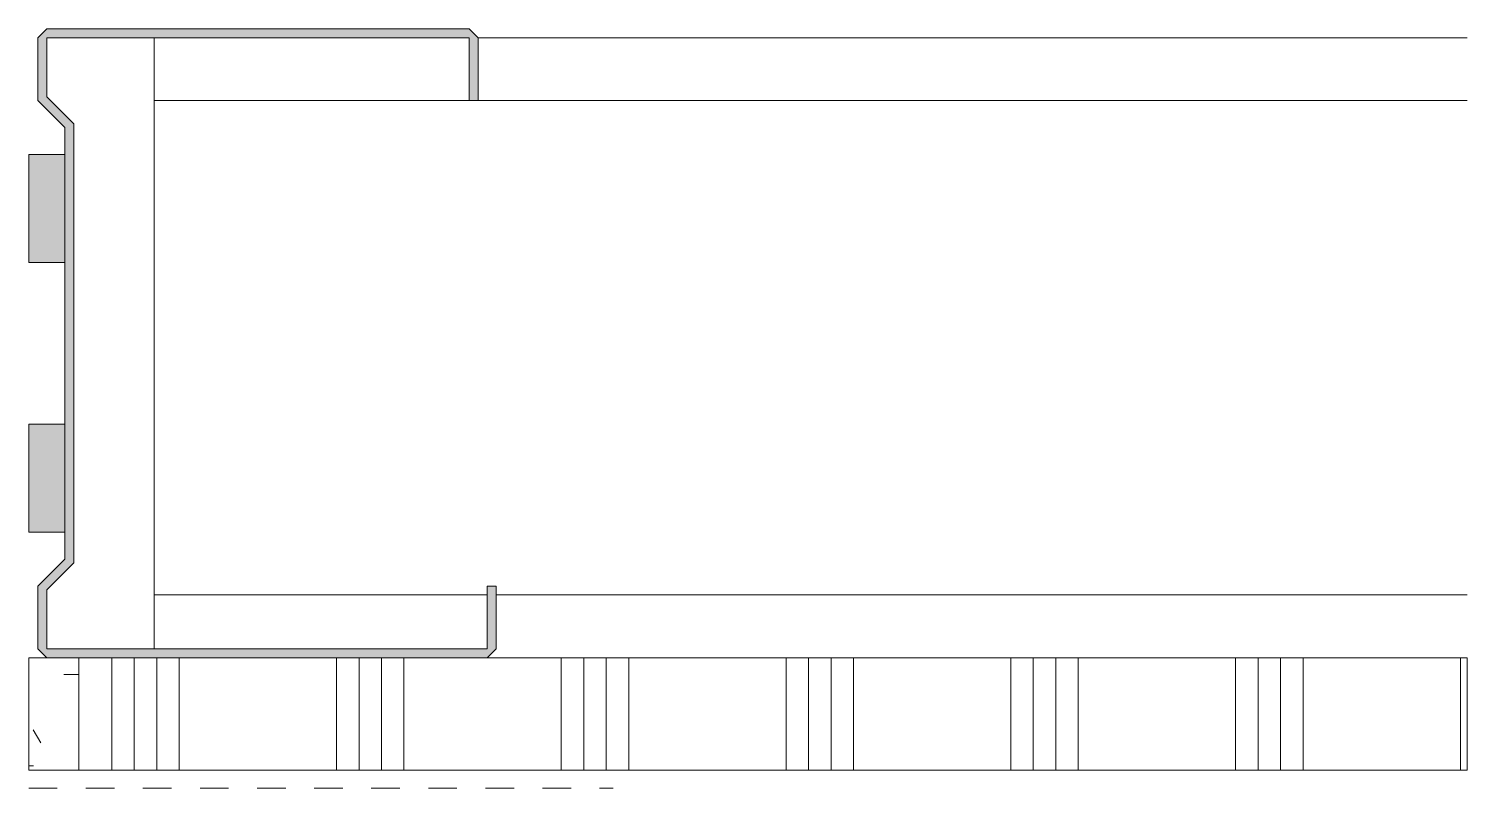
# Model space of a CAD drawing. Header units: metres. Extents: x 0 to 160, y -2 to 82.
import ezdxf

# ---------------------------------------------------------------- set-up
doc = ezdxf.new("R2010")
doc.units = ezdxf.units.M
doc.linetypes.add('Dash', pattern=[6.35, 3.175, -3.175])
doc.layers.add('A-DETL-GENF', color=92, linetype='Continuous', lineweight=18)

# ---------------------------------------------------------------- blocks, each defined once
blk = doc.blocks.new('45 vast plafond - Gypframe _zelfdragend_-2951140-00_0 Basismaterialen')
at = {"layer": 'A-DETL-GENF', "linetype": 'Dash'}
for points in [[(51, 12.5), (52, 13.5), (52, 20.5), (51, 20.5), (51, 13.5), (2, 13.5), (2, 20.09), (5, 23.09), (5, 71.91), (2, 74.91), (2, 81.5), (49, 81.5), (49, 74.5), (50, 74.5), (50, 81.5), (49, 82.5), (2, 82.5), (1, 81.5), (1, 74.5), (4, 71.5), (4, 23.5), (1, 20.5), (1, 13.5), (2, 12.5)], [(4, 56.5), (4, 68.5), (0, 68.5), (0, 56.5)], [(4, 26.5), (4, 38.5), (0, 38.5), (0, 26.5)]]:
    blk.add_hatch(color=256, dxfattribs=at).paths.add_polyline_path(points)
at = {"layer": 'A-DETL-GENF', "lineweight": 13}
h = blk.add_hatch(dxfattribs=at)
h.set_pattern_fill('FP_76', color=256, style=0, pattern_type=2)
h.set_pattern_definition([(0, (9549.22, 1270.485), (20.32, 5.08), [1.676, -13.564, 1.676, -13.564, -81.28]), (0, (9549.22, 1270.485), (20.32, 5.08), [-30.48, 1.676, -28.804, 1.676, -13.564, -35.56]), (0, (9549.22, 1270.485), (20.32, 5.08), [-76.2, 1.676, -8.484, 1.676, -23.724]), (120, (9556.84, 1273.025), (-14.559409, 15.0576362), [1.676, -13.564, 1.676, -13.564, -81.28]), (120, (9556.84, 1273.025), (-14.559409, 15.0576362), [-30.48, 1.676, -28.804, 1.676, -13.564, -35.56]), (120, (9556.84, 1273.025), (-14.559409, 15.0576362), [-76.2, 1.676, -8.484, 1.676, -23.724]), (240, (9559.38, 1283.185), (-5.760591, -20.1376362), [1.676, -13.564, 1.676, -13.564, -81.28]), (240, (9559.38, 1283.185), (-5.760591, -20.1376362), [-30.48, 1.676, -28.804, 1.676, -13.564, -35.56]), (240, (9559.38, 1283.185), (-5.760591, -20.1376362), [-76.2, 1.676, -8.484, 1.676, -23.724])])
h.paths.add_polyline_path([(0, 0), (5.56, 0), (5.56, 12.5), (0, 12.5)])
h = blk.add_hatch(dxfattribs=at)
h.set_pattern_fill('FP_77', color=256, style=0, pattern_type=2)
h.set_pattern_definition([(90, (9559.22, 1270.485), (-25, 1e-15), []), (90, (9561.72, 1270.485), (-25, 1e-15), []), (90, (9564.22, 1270.485), (-25, 1e-15), []), (90, (9566.72, 1270.485), (-25, 1e-15), [])])
h.paths.add_polyline_path([(160, 0), (160, 12.5), (5.56, 12.5), (5.56, 0), (52, 0)])
at = {"layer": 'A-DETL-GENF'}
for p, q in [((2, 82.5), (1, 81.5)), ((49, 82.5), (2, 82.5)), ((50, 81.5), (49, 82.5)), ((1, 81.5), (1, 74.5)), ((2, 81.5), (49, 81.5)), ((2, 74.91), (2, 81.5)), ((49, 81.5), (49, 74.5)), ((50, 74.5), (50, 81.5)), ((1, 74.5), (4, 71.5)), ((5, 71.91), (2, 74.91)), ((49, 74.5), (50, 74.5)), ((4, 71.5), (4, 23.5)), ((5, 23.09), (5, 71.91)), ((4, 68.5), (0, 68.5)), ((0, 68.5), (0, 56.5)), ((0, 56.5), (4, 56.5)), ((4, 38.5), (0, 38.5)), ((0, 38.5), (0, 26.5)), ((0, 26.5), (4, 26.5)), ((4, 23.5), (1, 20.5)), ((2, 20.09), (5, 23.09)), ((1, 20.5), (1, 13.5)), ((2, 13.5), (2, 20.09)), ((52, 20.5), (51, 20.5)), ((51, 20.5), (51, 13.5)), ((52, 13.5), (52, 20.5)), ((1, 13.5), (2, 12.5)), ((51, 13.5), (2, 13.5)), ((51, 12.5), (52, 13.5)), ((2, 12.5), (51, 12.5)), ((5.56, 12.5), (5.56, 0)), ((160, 12.5), (51, 12.5)), ((160, 0), (160, 12.5)), ((5.56, 0), (160, 0))]:
    blk.add_line(p, q, dxfattribs=at)
at = {"layer": 'A-DETL-GENF', "lineweight": 13}
for p, q in [((13.94, 81.5), (13.94, 13.5)), ((50, 81.5), (160, 81.5)), ((13.94, 74.52), (49, 74.52)), ((50, 74.52), (160, 74.52)), ((13.94, 39.5), (13.94, 13.5)), ((13.94, 19.52), (51, 19.52)), ((52, 19.52), (160, 19.52)), ((2, 12.5), (0, 12.5)), ((0, 12.5), (0, 0)), ((0, 0), (5.56, 0))]:
    blk.add_line(p, q, dxfattribs=at)
at = {"layer": 'A-DETL-GENF', "linetype": 'Dash'}
blk.add_line((0, -2), (65, -2), dxfattribs=at)

msp = doc.modelspace()

# ---------------------------------------------------------------- block references
msp.add_blockref('45 vast plafond - Gypframe _zelfdragend_-2951140-00_0 Basismaterialen', (0, 0))

doc.saveas('drawing.dxf')
